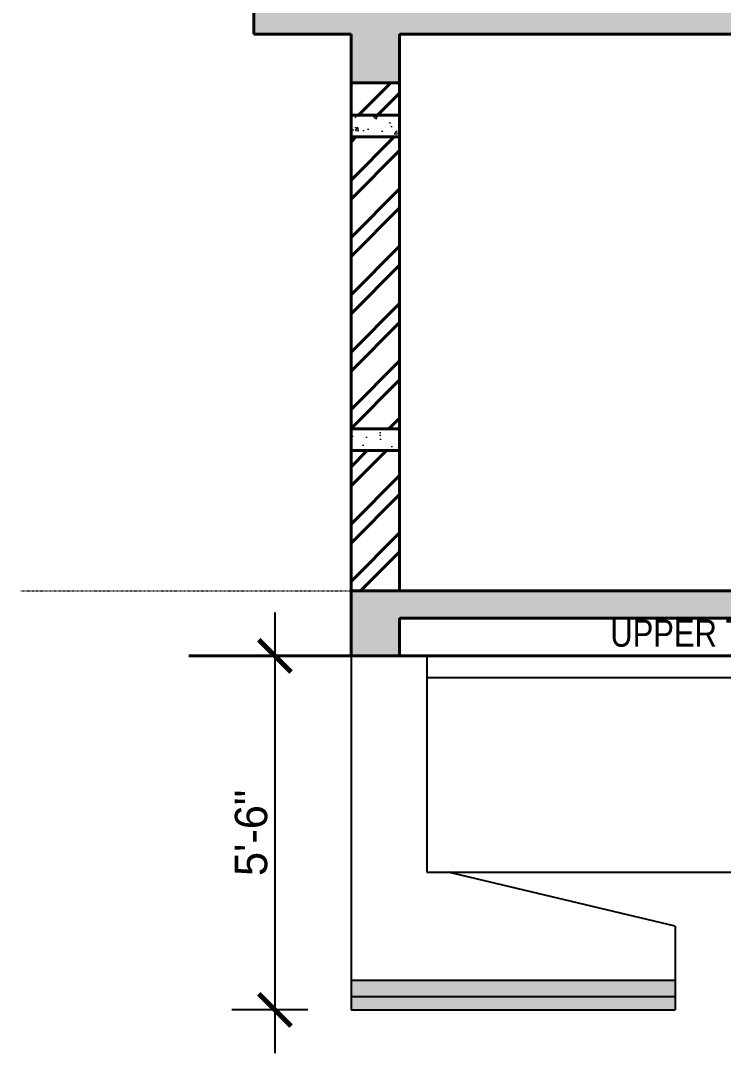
# Model space of a CAD drawing. Header units: inches. Extents: x 160056 to 168773, y -25300 to -22134.
# Drawn here: x 166396.4 to 166526.5, y -25067.7 to -24876.1 of the extents above; entities that cross this region are included whole.
import ezdxf

# ---------------------------------------------------------------- set-up
doc = ezdxf.new("R2010")
doc.units = ezdxf.units.IN
doc.header["$LTSCALE"] = 0.5
doc.header["$MEASUREMENT"] = 0
doc.header["$PDMODE"] = 66
doc.linetypes.add('CENTER', pattern=[2, 1.25, -0.25, 0.25, -0.25])
for name, color, linetype, lineweight in [('Annotate-Bold.w', 187, 'Continuous', 18), ('Annotations-Bold.w', 177, 'Continuous', 13), ('wall', 1, 'Continuous', 40)]:
    doc.layers.add(name, color=color, linetype=linetype, lineweight=lineweight)
doc.styles.add('ARCHITECTURE', font='stylu.ttf')
doc.styles.add('arial', font='arial.ttf')
doc.dimstyles.new('8 SCALE', dxfattribs={"dimscale": 0, "dimtxt": 6, "dimasz": 6, "dimexe": 8, "dimexo": 8, "dimgap": 1.25, "dimtad": 1, "dimdec": 0, "dimzin": 3, "dimdsep": 46, "dimlunit": 4, "dimtxsty": 'ARCHITECTURE', "dimblk": 'ARCHTICK', "dimcen": 8, "dimdle": 8, "dimclrd": 5, "dimclre": 5, "dimclrt": 7, "dimadec": 0, "dimazin": 0, "dimtfac": 0.75, "dimtdec": 0, "dimtix": 1, "dimtmove": 2, "dimatfit": 3, "dimldrblk": 'ARCHTICK', "dimfxl": 8, "dimfxlon": 1, "dimtolj": 1, "dimtzin": 0, "dimlwd": -1, "dimlwe": -1, "dimarcsym": 0})
pattern_1 = [(50, (10923.528, -2646.63), (7.17260183, -0.62752135), [0.75, -8.25]), (355, (10923.528, -2646.63), (-1.38751334, 7.52192134), [0.6, -6.6]), (100.4514, (10924.1256, -2646.6824), (5.78509382, 6.89439542), [0.6374019, -7.01142112]), (46.1842, (10923.528, -2644.63), (10.6724105, -1.65519014), [1.125, -12.375]), (96.6356, (10924.417, -2644.768), (9.34662706, 9.7411787), [0.9561029, -10.51713]), (351.1842, (10923.528, -2644.63), (9.34661945, 9.741186), [0.9, -9.9]), (21, (10924.528, -2645.13), (5.96907052, -4.0261889), [0.75, -8.25]), (326, (10924.528, -2645.13), (2.43315332, 7.25150045), [0.6, -6.6]), (71.4514, (10925.025, -2645.4656), (8.4022263, 3.22530497), [0.6374019, -7.01142112]), (37.5, (10923.5279, -2646.63), (0.121598553, 3.32893854), [0, -6.52, 0, -6.7, 0, -6.625]), (7.5, (10923.528, -2646.63), (2.630695374, 3.94411712), [0, -3.82, 0, -6.37, 0, -2.525]), (327.5, (10921.2979, -2646.63), (5.33822436, -0.225548717), [0, -2.5, 0, -7.8, 0, -10.35]), (317.5, (10920.298, -2646.63), (5.8318617, 1.00104982), [0, -3.25, 0, -5.18, 0, -7.35])]
pattern_2 = [(45, (-939.4465, -2465.68), (-5.30330086, 5.30330086), []), (45, (-935.911, -2465.68), (-5.30330086, 5.30330086), [])]
pattern_3 = [(50, (-939.4465, -2465.68), (7.17260183, -0.62752135), [0.75, -8.25]), (355, (-939.4465, -2465.68), (-1.38751334, 7.52192134), [0.6, -6.6]), (100.4514445, (-938.849, -2465.7326), (5.78508847, 6.8943999), [0.63740192, -7.01142112]), (46.1842, (-939.4465, -2463.68), (10.6724133, -1.6551928), [1.125, -12.375]), (96.6356355, (-938.557, -2463.818), (9.34661946, 9.741186), [0.9561034, -10.5171376]), (351.184164, (-939.447, -2463.68), (9.34661945, 9.741186), [0.9, -9.9]), (21, (-938.4465, -2464.18), (5.96907052, -4.0261889), [0.75, -8.25]), (326, (-938.4465, -2464.18), (2.43315332, 7.25150045), [0.6, -6.6]), (71.4514447, (-937.949, -2464.516), (8.40222377, 3.22531153), [0.6374019, -7.01142112]), (37.5, (-939.4465, -2465.6803), (0.121598553, 3.32893854), [0, -6.52, 0, -6.7, 0, -6.625]), (7.5, (-939.4465, -2465.6803), (2.630695374, 3.94411712), [0, -3.82, 0, -6.37, 0, -2.525]), (327.5, (-941.6765, -2465.6803), (5.33822436, -0.225548717), [0, -2.5, 0, -7.8, 0, -10.35]), (317.5, (-942.6765, -2465.6803), (5.83186169, 1.00104982), [0, -3.25, 0, -5.18, 0, -7.35])]

# ---------------------------------------------------------------- blocks, each defined once
blk = doc.blocks.new('_ArchTick')
at = {"color": 0, "linetype": 'ByBlock', "const_width": 0.15}
blk.add_lwpolyline([(-0.5, -0.5), (0.5, 0.5)], dxfattribs=at)
blk = doc.blocks.new('*D1740')
at = {"color": 5, "ltscale": 0.5, "transparency": 16777216}
for p, q in [((166457.57, -25072.08), (166457.57, -25088.08)), ((166517.57, -25072.08), (166517.57, -25088.08)), ((166449.57, -25080.08), (166525.57, -25080.08))]:
    blk.add_line(p, q, dxfattribs=at)
at = {"layer": 'Defpoints', "color": 0, "ltscale": 0.5, "transparency": 16777216}
for p in [(166457.57, -25059.15), (166517.57, -25059.15), (166517.57, -25080.08)]:
    blk.add_point(p, dxfattribs=at)
at = {"color": 5, "ltscale": 0.5, "transparency": 16777216, "xscale": 6, "yscale": 6, "zscale": 6, "rotation": 180}
blk.add_blockref('_ArchTick', (166457.57, -25080.08), dxfattribs=at)
at = {"color": 5, "ltscale": 0.5, "transparency": 16777216, "xscale": 6, "yscale": 6, "zscale": 6}
blk.add_blockref('_ArchTick', (166517.57, -25080.08), dxfattribs=at)
at = {"color": 7, "ltscale": 0.5, "transparency": 16777216, "insert": (166487.57, -25075.68), "char_height": 6, "attachment_point": 5, "style": 'ARCHITECTURE'}
blk.add_mtext('\\A1;5\'-0"', dxfattribs=at)
blk = doc.blocks.new('*D1741')
at = {"color": 5, "ltscale": 0.5, "transparency": 16777216}
for p, q in [((166443.48, -24985.65), (166443.48, -25067.15)), ((166449.57, -24993.65), (166435.48, -24993.65)), ((166449.57, -25059.15), (166435.48, -25059.15))]:
    blk.add_line(p, q, dxfattribs=at)
at = {"layer": 'Defpoints', "color": 0, "ltscale": 0.5, "transparency": 16777216}
for p in [(166457.57, -24993.65), (166443.48, -25059.15), (166457.57, -25059.15)]:
    blk.add_point(p, dxfattribs=at)
at = {"color": 5, "ltscale": 0.5, "transparency": 16777216, "xscale": 6, "yscale": 6, "zscale": 6}
for p, rotation in [((166443.48, -24993.65), 90), ((166443.48, -25059.15), 270)]:
    blk.add_blockref('_ArchTick', p, dxfattribs=dict(at, rotation=rotation))
at = {"color": 7, "ltscale": 0.5, "transparency": 16777216, "insert": (166439.1, -25026.4), "char_height": 6, "attachment_point": 5, "rotation": 90, "style": 'ARCHITECTURE'}
blk.add_mtext('\\A1;5\'-6"', dxfattribs=at)

msp = doc.modelspace()

# ---------------------------------------------------------------- hatches: boundary and pattern name
at = {"layer": 'Annotations-Bold.w', "linetype": 'CENTER', "ltscale": 0.3}
h = msp.add_hatch(dxfattribs=at)
h.set_pattern_fill('AR-CONC', color=0, style=0)
h.set_pattern_definition(pattern_1)
h.paths.add_polyline_path([(166439.57, -24873.65), (166439.57, -24878.65), (166457.57, -24878.65), (166457.57, -24887.65), (166466.57, -24887.65), (166466.57, -24878.65), (166588.57, -24878.65), (166588.57, -24887.65), (166597.57, -24887.65), (166597.57, -24878.65), (166620.71, -24878.65), (166675, -24916.65), (166725.57, -24916.65), (166725.57, -24911.65), (166676.57, -24911.65), (166676.57, -24904.65), (166666.57, -24904.65), (166666.57, -24897.65), (166656.57, -24897.65), (166656.57, -24890.65), (166646.57, -24890.65), (166646.57, -24883.65), (166636.57, -24883.65), (166636.57, -24873.65)])
h = msp.add_hatch(dxfattribs=at)
h.set_pattern_fill('AR-CONC', color=0, style=0)
h.set_pattern_definition(pattern_3)
h.paths.add_polyline_path([(166457.57, -24893.65), (166457.57, -24897.65), (166466.57, -24897.65), (166466.57, -24893.65)])
h = msp.add_hatch(dxfattribs=at)
h.set_pattern_fill('AR-CONC', color=0, style=0)
h.set_pattern_definition(pattern_3)
h.paths.add_polyline_path([(166457.57, -24951.65), (166457.57, -24955.65), (166466.57, -24955.65), (166466.57, -24951.65)])
h = msp.add_hatch(dxfattribs=at)
h.set_pattern_fill('AR-CONC', color=0, style=0)
h.set_pattern_definition(pattern_1)
h.paths.add_polyline_path([(166588.57, -24986.65), (166588.57, -24993.65), (166597.57, -24993.65), (166597.57, -24986.65), (166716.57, -24986.65), (166716.57, -24993.65), (166725.57, -24993.65), (166725.57, -24981.65), (166457.57, -24981.65), (166457.57, -24993.65), (166466.57, -24993.65), (166466.57, -24986.65)])
h = msp.add_hatch(dxfattribs=at)
h.set_pattern_fill('AR-CONC', color=0, style=0)
h.set_pattern_definition(pattern_1)
h.paths.add_polyline_path([(166548.57, -25053.65), (166548.57, -25056.65), (166632.57, -25056.65), (166632.57, -25053.65)])
h.paths.add_polyline_path([(166665.57, -25053.65), (166665.57, -25056.65), (166725.57, -25056.65), (166725.57, -25053.65)])
h.paths.add_polyline_path([(166517.57, -25056.65), (166517.57, -25053.65), (166457.57, -25053.65), (166457.57, -25056.65)])
at = {"layer": 'wall'}
h = msp.add_hatch(dxfattribs=at)
h.set_pattern_fill('ANSI32', color=256, scale=20, style=0)
h.set_pattern_definition(pattern_2)
h.paths.add_polyline_path([(166466.57, -24893.65), (166466.57, -24887.65), (166457.57, -24887.65), (166457.57, -24893.65)])
h = msp.add_hatch(dxfattribs=at)
h.set_pattern_fill('ANSI32', color=256, scale=20, style=0)
h.set_pattern_definition(pattern_2)
h.paths.add_polyline_path([(166466.57, -24897.65), (166457.57, -24897.65), (166457.57, -24951.65), (166466.57, -24951.65)])
h = msp.add_hatch(dxfattribs=at)
h.set_pattern_fill('ANSI32', color=256, scale=20, style=0)
h.set_pattern_definition(pattern_2)
h.paths.add_polyline_path([(166457.57, -24981.65), (166466.57, -24981.65), (166466.57, -24955.65), (166457.57, -24955.65)])
h = msp.add_hatch(dxfattribs=at)
h.set_pattern_fill('AR-B816', color=256, scale=0.1, style=0)
h.set_pattern_definition([(0, (10923.52786, -2646.6301), (0, 0.8), []), (90, (10923.52786, -2646.6301), (-0.8, 0.8), [0.8, -0.8])])
h.paths.add_polyline_path([(166517.57, -25056.65), (166457.57, -25056.65), (166457.57, -25059.15), (166517.57, -25059.15)])
h.paths.add_polyline_path([(166632.57, -25056.65), (166548.57, -25056.65), (166548.57, -25059.15), (166632.57, -25059.15)])
h.paths.add_polyline_path([(166725.57, -25056.65), (166665.57, -25056.65), (166665.57, -25059.15), (166725.57, -25059.15)])

# ---------------------------------------------------------------- linework, layer by layer
at = {"ltscale": 0.5}
for p, q in [((166457.57, -24993.65), (166457.57, -25059.15)), ((166471.57, -24993.65), (166471.57, -25033.65)), ((166471.57, -24993.65), (166583.57, -24993.65)), ((166471.57, -24997.65), (166583.57, -24997.65)), ((166471.57, -25033.65), (166475.57, -25033.65)), ((166471.57, -25033.65), (166583.57, -25033.65)), ((166517.57, -25043.65), (166475.57, -25033.65)), ((166517.57, -25043.65), (166517.57, -25053.65)), ((166457.57, -25053.65), (166517.57, -25053.65)), ((166517.57, -25053.65), (166517.57, -25059.15)), ((166457.57, -25056.65), (166517.57, -25056.65)), ((166457.57, -25059.15), (166517.57, -25059.15)), ((166457.57, -25059.15), (166517.57, -25059.15))]:
    msp.add_line(p, q, dxfattribs=at)
at = {"layer": 'Annotate-Bold.w', "linetype": 'CENTER', "ltscale": 0.01}
msp.add_line((166396.43, -24981.65), (166785.2, -24981.65), dxfattribs=at)
at = {"layer": 'wall'}
for p, q in [((166439.57, -24878.65), (166439.57, -24873.65)), ((166439.57, -24878.65), (166457.57, -24878.65)), ((166457.57, -24993.65), (166457.57, -24878.65)), ((166466.57, -24878.65), (166588.57, -24878.65)), ((166466.57, -24981.65), (166466.57, -24878.65)), ((166466.57, -24879.65), (166466.57, -24878.65)), ((166457.57, -24887.65), (166466.57, -24887.65)), ((166457.57, -24981.65), (166725.57, -24981.65)), ((166466.57, -24986.65), (166588.57, -24986.65)), ((166466.57, -24993.65), (166466.57, -24986.65)), ((166427.57, -24993.65), (166757.09, -24993.65)), ((166457.18, -24993.65), (166725.57, -24993.65))]:
    msp.add_line(p, q, dxfattribs=at)
for points in [[(166466.57, -24897.65), (166457.57, -24897.65), (166457.57, -24893.65), (166466.57, -24893.65)], [(166466.57, -24955.65), (166457.57, -24955.65), (166457.57, -24951.65), (166466.57, -24951.65)]]:
    msp.add_lwpolyline(points, close=True, dxfattribs=at)

# ---------------------------------------------------------------- texts
at = {"layer": 'Annotate-Bold.w', "ltscale": 0.005, "insert": (166529.58, -24986.95), "char_height": 5, "width": 82.6277, "attachment_point": 2, "style": 'arial'}
msp.add_mtext('\\A1;{\\fArial Narrow|b0|i0|c0|p34;UPPER TIE BEAM}', dxfattribs=at)

# ---------------------------------------------------------------- dimensions: what is measured, and where the dimension line sits
at = {"ltscale": 0.5}
dim = msp.add_linear_dim(base=(166443.47815612, -25059.14669846), p1=(166457.57299129, -24993.64669846), p2=(166457.57299129, -25059.14669846), angle=90, dimstyle='8 SCALE', override={"dimscale": 1}, dxfattribs=at)
dim.commit()
dim.dimension.update_dxf_attribs({"geometry": '*D1741', "text_midpoint": (166439.09858072, -25026.39669846)})
dim = msp.add_linear_dim(base=(166517.57, -25080.08), p1=(166457.57, -25059.15), p2=(166517.57, -25059.15), dimstyle='8 SCALE', override={"dimscale": 1}, dxfattribs=at)
dim.commit()
dim.dimension.update_dxf_attribs({"geometry": '*D1740', "text_midpoint": (166487.57, -25075.68)})

doc.saveas('drawing.dxf')
